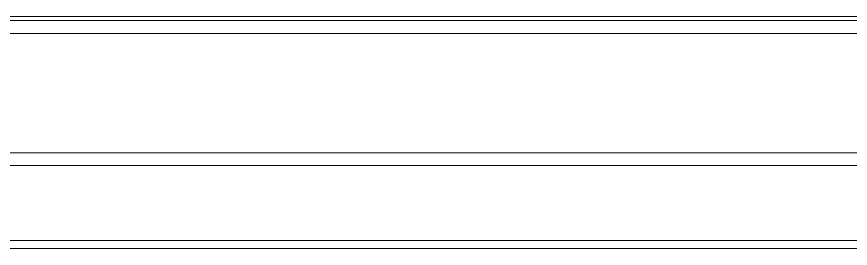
# Model space of a CAD drawing. Header units: millimetres. Extents: x 2433 to 4809, y -10272 to -6912.
# Drawn here: x 3293.2 to 3344.9, y -7310.2 to -7295.8 of the extents above; entities that cross this region are included whole.
import ezdxf

# ---------------------------------------------------------------- set-up
doc = ezdxf.new("R2010")
doc.units = ezdxf.units.MM

msp = doc.modelspace()

# ---------------------------------------------------------------- linework, layer by layer
at = {"linetype": 'Continuous', "lineweight": 18, "extrusion": (-1.22465e-16, -1, 0)}
for p, q in [((3426.199, -7295.784), (3283.113, -7295.784)), ((3280.946, -7305.017), (3426.199, -7305.017)), ((3278.637, -7310.156), (3440.151, -7310.156))]:
    msp.add_line(p, q, dxfattribs=at)
at = {"linetype": 'Continuous', "lineweight": 13, "extrusion": (-1.22465e-16, -1, 0)}
for p, q in [((3283.063, -7296.018), (3426.199, -7296.018)), ((3282.903, -7296.832), (3426.199, -7296.832)), ((3426.199, -7304.231), (3281.214, -7304.231)), ((3278.98, -7309.664), (3440.007, -7309.664))]:
    msp.add_line(p, q, dxfattribs=at)

doc.saveas('drawing.dxf')
